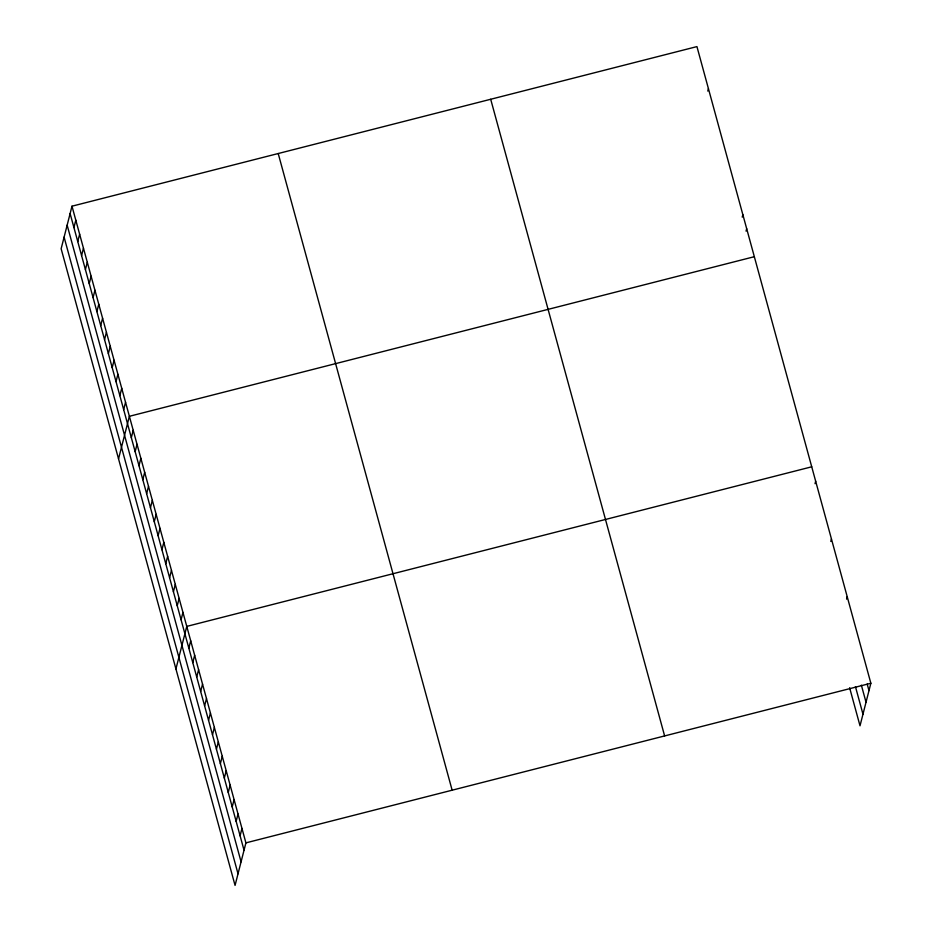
<?xml version="1.0" encoding="UTF-8"?>
<svg xmlns="http://www.w3.org/2000/svg" width="932" height="932" viewBox="0 0 932 932"><rect width="100%" height="100%" fill="white"/><g stroke="black" fill="none" stroke-linecap="round" stroke-linejoin="round"><path stroke-width="1.4" d="M71.985 206.193L61.139 248.739L235.062 885.4L245.908 842.866L71.985 206.193L696.938 46.6L870.861 683.261L860.015 725.807L849.623 687.758M73.931 227.559L75.807 220.208M77.764 241.574L79.639 234.212M81.585 255.578L83.461 248.215M85.418 269.581L87.293 262.23M89.239 283.596L91.115 276.233M93.072 297.599L94.948 290.236M96.893 311.603L98.769 304.24M100.714 325.606L102.59 318.255M104.547 339.621L106.423 332.258M108.368 353.624L110.244 346.261M112.201 367.627L114.077 360.276M116.022 381.631L117.898 374.28M119.855 395.646L121.731 388.283M123.676 409.649L125.552 402.286M118.539 458.835L129.373 416.301L754.326 256.696M131.33 437.667L133.206 430.304M135.152 451.671L137.027 444.308M138.984 465.674L140.86 458.323M142.806 479.677L144.681 472.326M146.639 493.692L148.514 486.329M150.46 507.695L152.335 500.333M154.281 521.699L156.157 514.347M158.114 535.714L159.989 528.351M161.935 549.717L163.811 542.354M165.768 563.72L167.644 556.369M169.589 577.723L171.465 570.372M173.422 591.738L175.298 584.376M177.243 605.742L179.119 598.379M181.076 619.745L182.952 612.394M175.927 668.931L186.773 626.397L811.725 466.804M188.835 648.183L190.71 640.832M192.784 662.617L194.66 655.254M196.722 677.051L198.598 669.689M200.671 691.474L202.547 684.123M204.609 705.908L206.485 698.557M208.547 720.343L210.422 712.98M212.496 734.777L214.372 727.414M216.434 749.2L218.309 741.849M220.371 763.634L222.247 756.271M224.321 778.069L226.196 770.706M228.258 792.491L230.134 785.14M232.208 806.926L234.083 799.574M236.145 821.36L238.021 813.997M240.083 835.794L241.959 828.432M707.796 91.068L708.413 88.622M742.222 217.133L742.851 214.675M746.054 231.136L746.683 228.69M815.046 483.685L815.663 481.227M830.808 541.41L831.437 538.952M846.582 599.136L847.2 596.678M245.908 842.866L870.861 683.261M867.191 684.065L868.985 690.624M861.366 685.171L866.026 702.227M855.448 686.639L862.974 714.192M490.698 99.27L664.621 735.931M278.214 153.535L452.137 790.196M70.11 213.556L244.033 850.217M67.151 225.171L241.073 861.832M64.098 237.124L238.021 873.797"/></g></svg>
